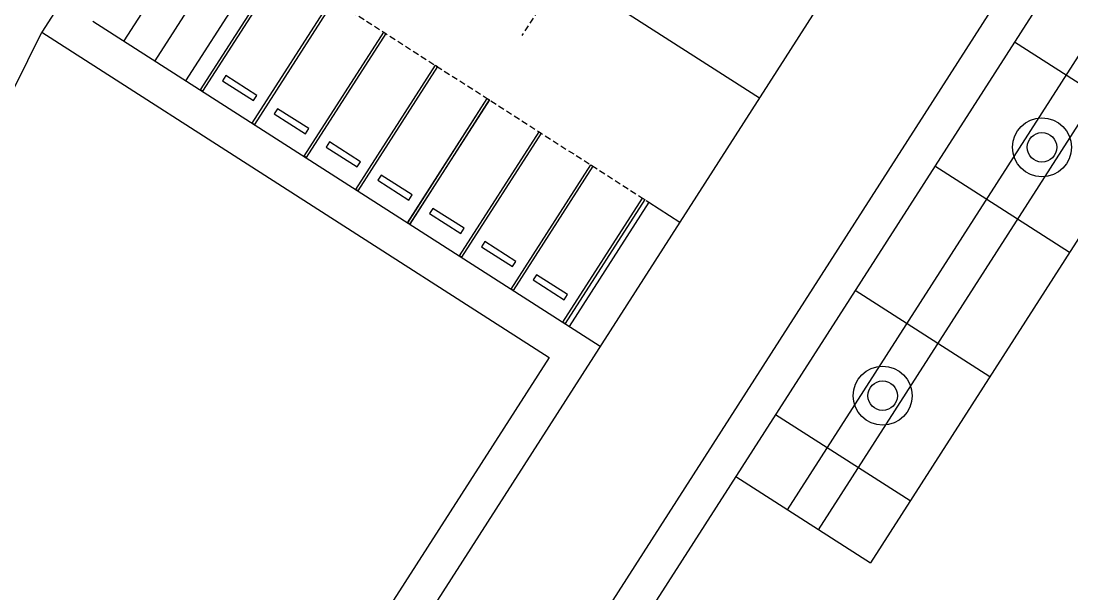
# Model space of a CAD drawing. Header units: millimetres. Extents: x -244126 to 368105, y -173968 to 259060.
# Drawn here: x -170296.4 to -170204.3, y 88019 to 88069.3 of the extents above; entities that cross this region are included whole.
import ezdxf
from ezdxf.xclip import XClip

# ---------------------------------------------------------------- set-up
doc = ezdxf.new("R2010")
doc.units = ezdxf.units.MM
doc.header["$MEASUREMENT"] = 0
doc.header["$XCLIPFRAME"] = 0
doc.linetypes.add('DASHED2', pattern=[0.375, 0.25, -0.125])
doc.layers.add('WALL', color=2, linetype='Continuous')

# ---------------------------------------------------------------- blocks, each defined once
blk = doc.blocks.new('A$Ca5c254c5')
at = {"layer": 'WALL', "color": 8}
for points in [[(0, 6), (0.1, 6), (0.1, 0), (0, 0)], [(2.5, 6), (2.6, 6), (2.6, 0), (2.5, 0)], [(0.55, 4.95), (2.05, 4.95), (2.05, 5.2), (0.55, 5.2)]]:
    blk.add_lwpolyline(points, close=True, dxfattribs=at)
blk = doc.blocks.new('A$C015d2ecd')
at = {"layer": 'WALL', "color": 8}
for p, q in [((24.013, 54), (24.003, 29.5)), ((45.512, 54), (24.013, 54)), ((31.511, 51), (25.511, 51)), ((31.511, 49.5), (25.511, 49.5)), ((37.505, 35.5), (37.505, 28)), ((24.003, 29.5), (0.003, 29.5)), ((45.501, 28), (31.503, 28)), ((70.439, 20.5), (0, 20.5)), ((24.01, 20.5), (24.008, 14)), ((27.003, 14), (27.003, 20.5)), ((33.003, 14), (33.003, 20.5)), ((39.003, 14), (39.003, 20.5)), ((45.003, 14), (45.003, 20.5)), ((24.009, 18), (66.003, 18)), ((24.009, 16.5), (66.003, 16.5)), ((66.003, 14), (24.008, 14))]:
    blk.add_line(p, q, dxfattribs=at)
at = {"layer": 'WALL', "color": 1}
for p, q in [((25.512, 52.5), (25.503, 27.999)), ((25.51, 48), (31.51, 48)), ((31.503, 29.5), (25.503, 29.5)), ((31.503, 29.5), (31.503, 28)), ((31.503, 28), (0.003, 28)), ((69.581, 22), (0.001, 22))]:
    blk.add_line(p, q, dxfattribs=at)
at = {"layer": 'WALL', "color": 8, "linetype": 'DASHED2'}
blk.add_line((31.51, 48), (31.503, 29.5), dxfattribs=at)
at = {"layer": 'WALL', "color": 1}
for centre, radius in [((30.003, 17.25), 1.2), ((42.003, 17.25), 1.2), ((30.003, 17.25), 0.6), ((42.003, 17.25), 0.6)]:
    blk.add_circle(centre, radius, dxfattribs=at)
at = {"layer": 'WALL', "color": 8, "rotation": 90.00000000290049}
for p in [(31.512, 44.7), (31.512, 42.2), (31.512, 39.7), (31.512, 37.2), (31.506, 34.7), (31.506, 32.2), (31.506, 29.7)]:
    blk.add_blockref('A$Ca5c254c5', p, dxfattribs=at)
blk = doc.blocks.new('A$C8d4ba1c4')
at = {"layer": 'WALL', "color": 8, "linetype": 'DASHED2'}
blk.add_line((26.439, 3.639), (-1.033, 3.639), dxfattribs=at)
blk = doc.blocks.new('G$CE2FEF259')
at = {"layer": 'WALL', "color": 8}
blk.add_lwpolyline([(301.263, 972.832), (302.424, 979.411), (303.447, 985.033), (304.351, 989.82), (305.16, 993.898), (305.893, 997.388), (306.572, 1000.416), (307.218, 1003.106), (307.852, 1005.579), (308.498, 1007.951), (309.189, 1010.293), (309.959, 1012.664), (310.846, 1015.126), (311.884, 1017.739), (313.108, 1020.565), (314.555, 1023.664), (316.26, 1027.097)], dxfattribs=at)
for name, p, rotation in [('A$C015d2ecd', (348.769, 977.744), 57.34642066842176), ('A$C8d4ba1c4', (339.389, 1025.865), 57.34642066895898)]:
    blk.add_blockref(name, p, dxfattribs=dict(at, rotation=rotation))

msp = doc.modelspace()

# ---------------------------------------------------------------- block references
at = {"layer": 'WALL'}
ref = msp.add_blockref('G$CE2FEF259', (-170976.46562, 85853.65289), dxfattribs=dict(at, xscale=2.15622, yscale=2.15622, zscale=2.15622))
XClip(ref).set_block_clipping_path([(229.8917036206, 427.7812507302), (2596.1703750715, 1370.8402830809)])

doc.saveas('drawing.dxf')
